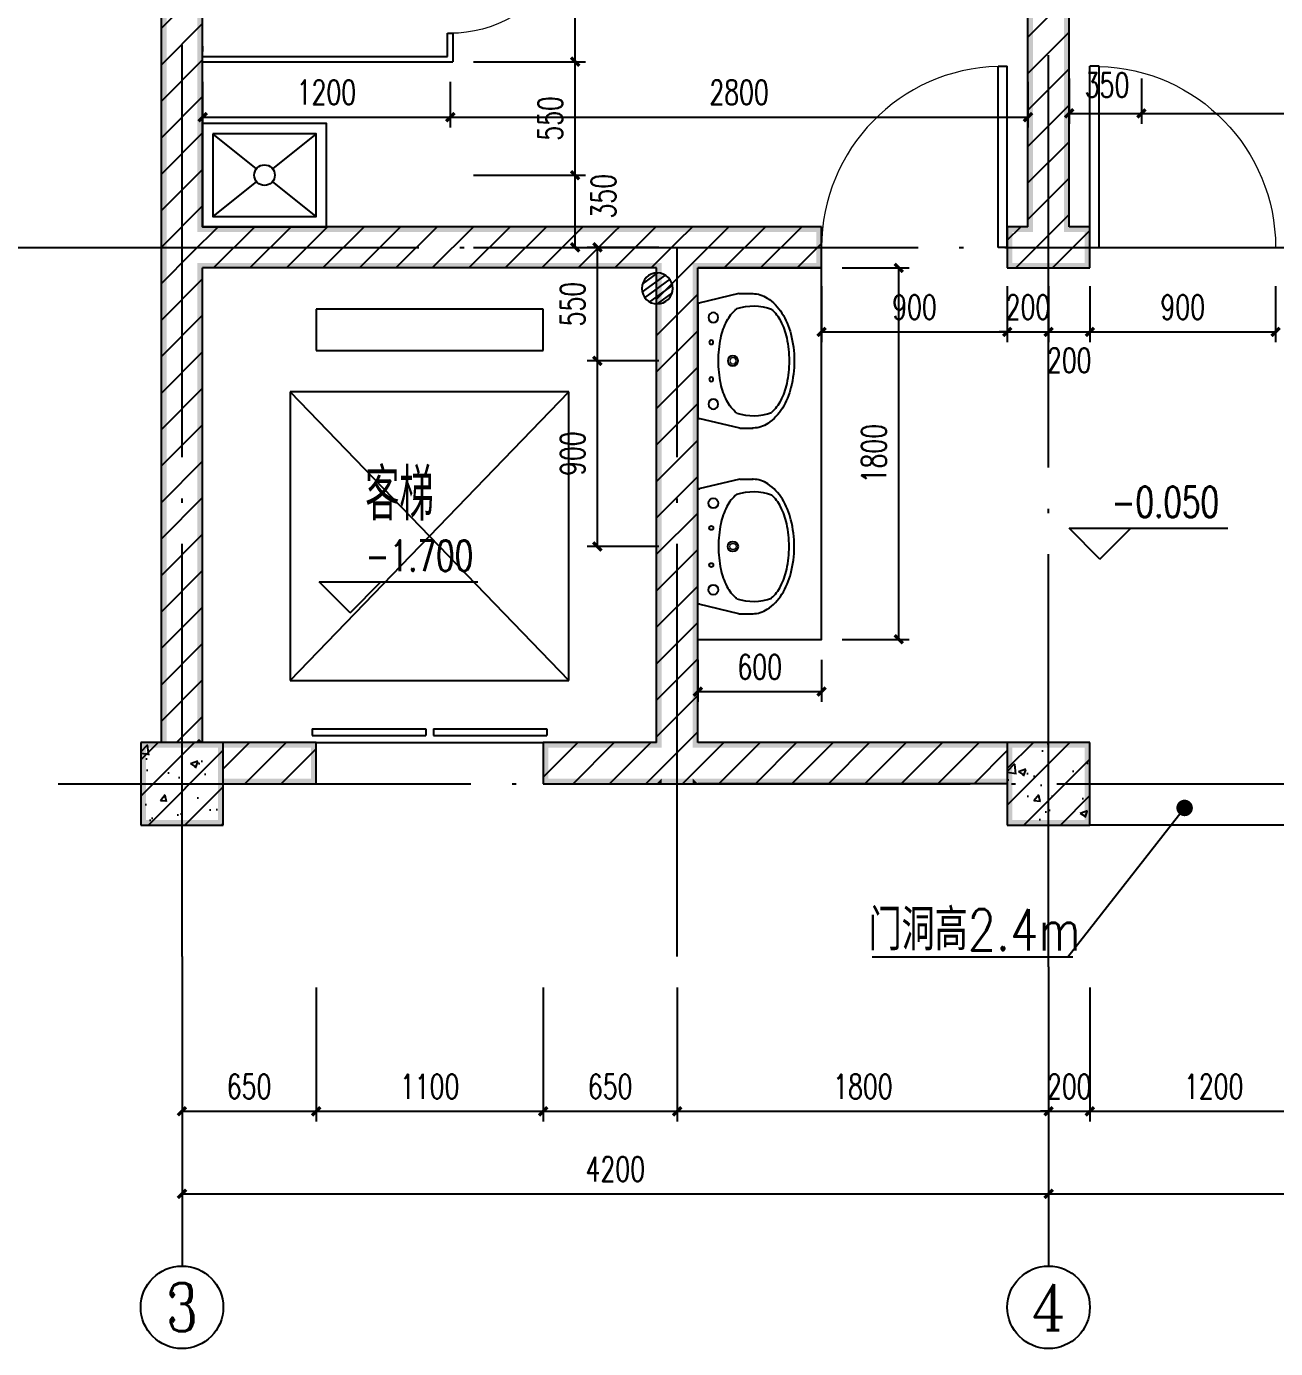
# Model space of a CAD drawing. Extents: x 5904849 to 6011887, y -826029 to -177002.
# Drawn here: x 5911247 to 5917301, y -809981 to -803573 of the extents above; entities that cross this region are included whole.
import ezdxf
from ezdxf.enums import TextEntityAlignment as Align

# ---------------------------------------------------------------- set-up
doc = ezdxf.new("R2010")
doc.units = 0
doc.header["$LTSCALE"] = 1000
doc.header["$MEASUREMENT"] = 0
doc.linetypes.add('DOTE', pattern=[2.42, 2, -0.2, 0.02, -0.2])
doc.layers.get('0').update_dxf_attribs({"linetype": 'CONTINUOUS'})
doc.layers.get('Defpoints').update_dxf_attribs({"linetype": 'CONTINUOUS'})
for name, color, linetype in [('AXIS', 3, 'CONTINUOUS'), ('AXIS_TEXT', 7, 'CONTINUOUS'), ('COLUMN', 9, 'CONTINUOUS'), ('DIM_ELEV', 3, 'CONTINUOUS'), ('DIM_LEAD', 3, 'CONTINUOUS'), ('DOTE', 252, 'CONTINUOUS'), ('LATRINE', 6, 'CONTINUOUS'), ('LVTRY', 6, 'CONTINUOUS'), ('PUB_DIM', 3, 'CONTINUOUS'), ('PUB_HATCH', 8, 'CONTINUOUS'), ('PUB_TEXT', 7, 'CONTINUOUS'), ('PUB_WALL', 9, 'CONTINUOUS'), ('STAIR', 5, 'CONTINUOUS'), ('WALL', 2, 'CONTINUOUS'), ('WINDOW', 4, 'CONTINUOUS'), ('排水', 221, 'CONTINUOUS')]:
    doc.layers.add(name, color=color, linetype=linetype)
doc.styles.add('_HZTXT', font='txt.shx', dxfattribs={"width": 0.8, "bigfont": 'HZTXT.shx'})
doc.styles.add('_TCH_AXIS', font='COMPLEX', dxfattribs={"bigfont": 'GBCBIG'})
doc.styles.add('_TCH_DIM', font='SIMPLEX', dxfattribs={"bigfont": 'GBCBIG'})
doc.styles.add('_TCH_DIM_T3', font='SIMPLEX', dxfattribs={"width": 0.705882, "bigfont": 'GBCBIG'})
doc.styles.add('COMPLEX', font='COMPLEX')
doc.styles.add('schuco', font='sceie.shx', dxfattribs={"width": 0.7, "bigfont": 'sceic.shx'})
doc.dimstyles.new('_TCH_ARCH&&50', dxfattribs={"dimtxt": 119, "dimasz": 40, "dimexe": 50, "dimexo": 100, "dimgap": 60.5, "dimtad": 1, "dimdec": 0, "dimzin": 0, "dimdsep": 46, "dimtxsty": '_TCH_DIM_T3', "dimblk": 'ARCHTICK', "dimcen": 0.09, "dimclrt": 7, "dimazin": 2, "dimtfac": 1, "dimtdec": 0, "dimtix": 1, "dimtmove": 2, "dimatfit": 3, "dimfxl": 0, "dimtolj": 1, "dimtzin": 0, "dimarcsym": 0})
pattern_1 = [(45, (0, 89.76), (-88.388383, 88.388383), [])]
pattern_2 = [(45, (0, 0), (-88.3883476, 88.3883476), []), (50, (0, 0), (358.630091, -31.376067), [37.5, -412.5]), (355, (0, 0), (-69.375667, 376.096067), [30, -330]), (100.4514, (29.9, -2.6), (289.25469, 344.719771), [31.870095, -350.571056]), (46.1842, (0, 100), (533.620524, -82.759507), [56.25, -618.75]), (96.6356, (44.47, 93.1), (467.331353, 487.058935), [47.805144, -525.8565]), (351.1842, (0, 100), (467.330973, 487.0593), [45, -495]), (21, (50, 75), (298.453526, -201.309445), [37.5, -412.5]), (326, (50, 75), (121.657666, 362.575023), [30, -330]), (71.4514, (74.87, 58.22), (420.111314, 161.265248), [31.870095, -350.571056]), (37.5, (0, 0), (6.0799277, 166.446927), [0, -326, 0, -335, 0, -331.25]), (7.5, (0, 0), (131.5347687, 197.205856), [0, -191, 0, -318.5, 0, -126.25]), (327.5, (-111.5, 0), (266.911218, -11.277436), [0, -125, 0, -390, 0, -517.5]), (317.5, (-161.5, 0), (291.593085, 50.052491), [0, -162.5, 0, -259, 0, -367.5])]

# ---------------------------------------------------------------- blocks, each defined once
blk = doc.blocks.new('$TCHSYS$LDOR22D')
for p, q in [((-0.5167, 0.8333), (-0.0167, 0.8333)), ((-0.5167, 0.8333), (-0.5167, 0.6667)), ((-0.0167, 0.8333), (-0.0167, 0.6667)), ((0.0167, 0.8333), (0.0167, 0.6667)), ((0.0167, 0.8333), (0.5167, 0.8333)), ((0.5167, 0.8333), (0.5167, 0.6667)), ((-0.5167, 0.6667), (-0.0167, 0.6667)), ((0.0167, 0.6667), (0.5167, 0.6667)), ((-0.5, 0.5), (0.5, 0.5))]:
    blk.add_line(p, q)
blk = doc.blocks.new('_ArchTick')
at = {"color": 0, "linetype": 'ByBlock', "const_width": 0.4}
blk.add_lwpolyline([(-0.5, -0.5), (0.5, 0.5)], dxfattribs=at)
blk = doc.blocks.new('*D265')
at = {"layer": 'Defpoints', "color": 0}
for p in [(5912101, -803742), (5913301, -803742), (5913301, -804012.4)]:
    blk.add_point(p, dxfattribs=at)
at = {"layer": 'PUB_DIM', "color": 0, "lineweight": -2}
for p, q in [((5912101, -803842), (5912101, -804062.4)), ((5913301, -803842), (5913301, -804062.4)), ((5912101, -804012.4), (5913301, -804012.4))]:
    blk.add_line(p, q, dxfattribs=at)
at = {"layer": 'PUB_DIM', "color": 0, "lineweight": -2, "xscale": 40, "yscale": 40, "zscale": 40, "rotation": 180}
blk.add_blockref('_ArchTick', (5912101, -804012.4), dxfattribs=at)
at = {"layer": 'PUB_DIM', "color": 0, "lineweight": -2, "xscale": 40, "yscale": 40, "zscale": 40}
blk.add_blockref('_ArchTick', (5913301, -804012.4), dxfattribs=at)
at = {"layer": 'PUB_DIM', "color": 7, "insert": (5912701, -803892.4), "char_height": 119, "attachment_point": 5, "style": '_TCH_DIM_T3'}
blk.add_mtext('\\A1;1200', dxfattribs=at)
blk = doc.blocks.new('*D266')
at = {"layer": 'Defpoints', "color": 0}
for p in [(5913301, -803742), (5916101, -803742), (5916101, -804012.4)]:
    blk.add_point(p, dxfattribs=at)
at = {"layer": 'PUB_DIM', "color": 0, "lineweight": -2}
for p, q in [((5913301, -803842), (5913301, -804062.4)), ((5916101, -803842), (5916101, -804062.4)), ((5913301, -804012.4), (5916101, -804012.4))]:
    blk.add_line(p, q, dxfattribs=at)
at = {"layer": 'PUB_DIM', "color": 0, "lineweight": -2, "xscale": 40, "yscale": 40, "zscale": 40, "rotation": 180}
blk.add_blockref('_ArchTick', (5913301, -804012.4), dxfattribs=at)
at = {"layer": 'PUB_DIM', "color": 0, "lineweight": -2, "xscale": 40, "yscale": 40, "zscale": 40}
blk.add_blockref('_ArchTick', (5916101, -804012.4), dxfattribs=at)
at = {"layer": 'PUB_DIM', "color": 7, "insert": (5914701, -803892.4), "char_height": 119, "attachment_point": 5, "style": '_TCH_DIM_T3'}
blk.add_mtext('\\A1;2800', dxfattribs=at)
blk = doc.blocks.new('*D269')
at = {"layer": 'Defpoints', "color": 0}
for p in [(5913313.5, -802843.6), (5913906.4, -802843.6), (5913313.5, -803743.6)]:
    blk.add_point(p, dxfattribs=at)
at = {"layer": 'PUB_DIM', "color": 0, "lineweight": -2}
for p, q in [((5913413.5, -802843.6), (5913956.4, -802843.6)), ((5913906.4, -803743.6), (5913906.4, -802843.6)), ((5913413.5, -803743.6), (5913956.4, -803743.6))]:
    blk.add_line(p, q, dxfattribs=at)
at = {"layer": 'PUB_DIM', "color": 0, "lineweight": -2, "xscale": 40, "yscale": 40, "zscale": 40}
for p, rotation in [((5913906.4, -802843.6), 90), ((5913906.4, -803743.6), 270)]:
    blk.add_blockref('_ArchTick', p, dxfattribs=dict(at, rotation=rotation))
at = {"layer": 'PUB_DIM', "color": 7, "insert": (5913786.4, -803293.6), "char_height": 119, "attachment_point": 5, "rotation": 90, "style": '_TCH_DIM_T3'}
blk.add_mtext('\\A1;900', dxfattribs=at)
blk = doc.blocks.new('*D270')
at = {"layer": 'Defpoints', "color": 0}
for p in [(5913313.5, -803743.6), (5913906.4, -803743.6), (5913313.5, -804293.6)]:
    blk.add_point(p, dxfattribs=at)
at = {"layer": 'PUB_DIM', "color": 0, "lineweight": -2}
for p, q in [((5913413.5, -803743.6), (5913956.4, -803743.6)), ((5913906.4, -804293.6), (5913906.4, -803743.6)), ((5913413.5, -804293.6), (5913956.4, -804293.6))]:
    blk.add_line(p, q, dxfattribs=at)
at = {"layer": 'PUB_DIM', "color": 0, "lineweight": -2, "xscale": 40, "yscale": 40, "zscale": 40}
for p, rotation in [((5913906.4, -803743.6), 90), ((5913906.4, -804293.6), 270)]:
    blk.add_blockref('_ArchTick', p, dxfattribs=dict(at, rotation=rotation))
at = {"layer": 'PUB_DIM', "color": 7, "insert": (5913786.4, -804018.6), "char_height": 119, "attachment_point": 5, "rotation": 90, "style": '_TCH_DIM_T3'}
blk.add_mtext('\\A1;550', dxfattribs=at)
blk = doc.blocks.new('*D271')
at = {"layer": 'Defpoints', "color": 0}
for p in [(5913313.5, -804293.6), (5913906.4, -804293.6), (5913313.5, -804643.6)]:
    blk.add_point(p, dxfattribs=at)
at = {"layer": 'PUB_DIM', "color": 0, "lineweight": -2}
for p, q in [((5913413.5, -804293.6), (5913956.4, -804293.6)), ((5913906.4, -804643.6), (5913906.4, -804293.6)), ((5913413.5, -804643.6), (5913956.4, -804643.6))]:
    blk.add_line(p, q, dxfattribs=at)
at = {"layer": 'PUB_DIM', "color": 0, "lineweight": -2, "xscale": 40, "yscale": 40, "zscale": 40}
for p, rotation in [((5913906.4, -804293.6), 90), ((5913906.4, -804643.6), 270)]:
    blk.add_blockref('_ArchTick', p, dxfattribs=dict(at, rotation=rotation))
at = {"layer": 'PUB_DIM', "color": 7, "insert": (5914043.9, -804395.9), "char_height": 119, "attachment_point": 5, "rotation": 90, "style": '_TCH_DIM_T3'}
blk.add_mtext('\\A1;350', dxfattribs=at)
blk = doc.blocks.new('*D278')
at = {"layer": 'Defpoints', "color": 0}
for p in [(5916650.6, -803725.3), (5919301, -803725.3), (5919301, -803994.1)]:
    blk.add_point(p, dxfattribs=at)
at = {"layer": 'PUB_DIM', "color": 0, "lineweight": -2}
for p, q in [((5916650.6, -803825.3), (5916650.6, -804044.1)), ((5919301, -803825.3), (5919301, -804044.1)), ((5916650.6, -803994.1), (5919301, -803994.1))]:
    blk.add_line(p, q, dxfattribs=at)
at = {"layer": 'PUB_DIM', "color": 0, "lineweight": -2, "xscale": 40, "yscale": 40, "zscale": 40, "rotation": 180}
blk.add_blockref('_ArchTick', (5916650.6, -803994.1), dxfattribs=at)
at = {"layer": 'PUB_DIM', "color": 0, "lineweight": -2, "xscale": 40, "yscale": 40, "zscale": 40}
blk.add_blockref('_ArchTick', (5919301, -803994.1), dxfattribs=at)
at = {"layer": 'PUB_DIM', "color": 7, "insert": (5917975.8, -803874.1), "char_height": 119, "attachment_point": 5, "style": '_TCH_DIM_T3'}
blk.add_mtext('\\A1;2650', dxfattribs=at)
blk = doc.blocks.new('*D279')
at = {"layer": 'Defpoints', "color": 0}
for p in [(5916301, -803725.3), (5916650.6, -803725.3), (5916650.6, -803994.1)]:
    blk.add_point(p, dxfattribs=at)
at = {"layer": 'PUB_DIM', "color": 0, "lineweight": -2}
for p, q in [((5916301, -803825.3), (5916301, -804044.1)), ((5916650.6, -803825.3), (5916650.6, -804044.1)), ((5916301, -803994.1), (5916650.6, -803994.1))]:
    blk.add_line(p, q, dxfattribs=at)
at = {"layer": 'PUB_DIM', "color": 0, "lineweight": -2, "xscale": 40, "yscale": 40, "zscale": 40, "rotation": 180}
blk.add_blockref('_ArchTick', (5916301, -803994.1), dxfattribs=at)
at = {"layer": 'PUB_DIM', "color": 0, "lineweight": -2, "xscale": 40, "yscale": 40, "zscale": 40}
blk.add_blockref('_ArchTick', (5916650.6, -803994.1), dxfattribs=at)
at = {"layer": 'PUB_DIM', "color": 7, "insert": (5916484.2, -803856.6), "char_height": 119, "attachment_point": 5, "style": '_TCH_DIM_T3'}
blk.add_mtext('\\A1;350', dxfattribs=at)
blk = doc.blocks.new('*D283')
at = {"layer": 'Defpoints', "color": 0}
for p in [(5914014.3, -805193.6), (5914411.9, -805193.6), (5914411.9, -806093.6)]:
    blk.add_point(p, dxfattribs=at)
at = {"layer": 'PUB_DIM', "color": 0, "lineweight": -2}
for p, q in [((5914311.9, -805193.6), (5913964.3, -805193.6)), ((5914014.3, -806093.6), (5914014.3, -805193.6)), ((5914311.9, -806093.6), (5913964.3, -806093.6))]:
    blk.add_line(p, q, dxfattribs=at)
at = {"layer": 'PUB_DIM', "color": 0, "lineweight": -2, "xscale": 40, "yscale": 40, "zscale": 40}
for p, rotation in [((5914014.3, -805193.6), 90), ((5914014.3, -806093.6), 270)]:
    blk.add_blockref('_ArchTick', p, dxfattribs=dict(at, rotation=rotation))
at = {"layer": 'PUB_DIM', "color": 7, "insert": (5913894.3, -805643.6), "char_height": 119, "attachment_point": 5, "rotation": 90, "style": '_TCH_DIM_T3'}
blk.add_mtext('\\A1;900', dxfattribs=at)
blk = doc.blocks.new('*D284')
at = {"layer": 'Defpoints', "color": 0}
for p in [(5914014.3, -804643.6), (5914411.9, -804643.6), (5914411.9, -805193.6)]:
    blk.add_point(p, dxfattribs=at)
at = {"layer": 'PUB_DIM', "color": 0, "lineweight": -2}
for p, q in [((5914311.9, -804643.6), (5913964.3, -804643.6)), ((5914014.3, -805193.6), (5914014.3, -804643.6)), ((5914311.9, -805193.6), (5913964.3, -805193.6))]:
    blk.add_line(p, q, dxfattribs=at)
at = {"layer": 'PUB_DIM', "color": 0, "lineweight": -2, "xscale": 40, "yscale": 40, "zscale": 40}
for p, rotation in [((5914014.3, -804643.6), 90), ((5914014.3, -805193.6), 270)]:
    blk.add_blockref('_ArchTick', p, dxfattribs=dict(at, rotation=rotation))
at = {"layer": 'PUB_DIM', "color": 7, "insert": (5913894.3, -804918.6), "char_height": 119, "attachment_point": 5, "rotation": 90, "style": '_TCH_DIM_T3'}
blk.add_mtext('\\A1;550', dxfattribs=at)
blk = doc.blocks.new('*D285')
at = {"layer": 'Defpoints', "color": 0}
for p in [(5915101, -804743.6), (5915474.5, -804743.6), (5915101, -806543.6)]:
    blk.add_point(p, dxfattribs=at)
at = {"layer": 'PUB_DIM', "color": 0, "lineweight": -2}
for p, q in [((5915201, -804743.6), (5915524.5, -804743.6)), ((5915474.5, -806543.6), (5915474.5, -804743.6)), ((5915201, -806543.6), (5915524.5, -806543.6))]:
    blk.add_line(p, q, dxfattribs=at)
at = {"layer": 'PUB_DIM', "color": 0, "lineweight": -2, "xscale": 40, "yscale": 40, "zscale": 40}
for p, rotation in [((5915474.5, -804743.6), 90), ((5915474.5, -806543.6), 270)]:
    blk.add_blockref('_ArchTick', p, dxfattribs=dict(at, rotation=rotation))
at = {"layer": 'PUB_DIM', "color": 7, "insert": (5915354.5, -805643.6), "char_height": 119, "attachment_point": 5, "rotation": 90, "style": '_TCH_DIM_T3'}
blk.add_mtext('\\A1;1800', dxfattribs=at)
blk = doc.blocks.new('*D286')
at = {"layer": 'Defpoints', "color": 0}
for p in [(5914501, -806543.6), (5915101, -806543.6), (5915101, -806797.2)]:
    blk.add_point(p, dxfattribs=at)
at = {"layer": 'PUB_DIM', "color": 0, "lineweight": -2}
for p, q in [((5914501, -806643.6), (5914501, -806847.2)), ((5915101, -806643.6), (5915101, -806847.2)), ((5914501, -806797.2), (5915101, -806797.2))]:
    blk.add_line(p, q, dxfattribs=at)
at = {"layer": 'PUB_DIM', "color": 0, "lineweight": -2, "xscale": 40, "yscale": 40, "zscale": 40, "rotation": 180}
blk.add_blockref('_ArchTick', (5914501, -806797.2), dxfattribs=at)
at = {"layer": 'PUB_DIM', "color": 0, "lineweight": -2, "xscale": 40, "yscale": 40, "zscale": 40}
blk.add_blockref('_ArchTick', (5915101, -806797.2), dxfattribs=at)
at = {"layer": 'PUB_DIM', "color": 7, "insert": (5914801, -806677.2), "char_height": 119, "attachment_point": 5, "style": '_TCH_DIM_T3'}
blk.add_mtext('\\A1;600', dxfattribs=at)
blk = doc.blocks.new('*D295')
at = {"layer": 'Defpoints', "color": 0}
for p in [(5912001, -808131.3), (5912651, -808131.3), (5912651, -808831.3)]:
    blk.add_point(p, dxfattribs=at)
at = {"layer": 'PUB_DIM', "color": 0, "lineweight": -2}
for p, q in [((5912001, -808231.3), (5912001, -808881.3)), ((5912651, -808231.3), (5912651, -808881.3)), ((5912001, -808831.3), (5912651, -808831.3))]:
    blk.add_line(p, q, dxfattribs=at)
at = {"layer": 'PUB_DIM', "color": 0, "lineweight": -2, "xscale": 40, "yscale": 40, "zscale": 40, "rotation": 180}
blk.add_blockref('_ArchTick', (5912001, -808831.3), dxfattribs=at)
at = {"layer": 'PUB_DIM', "color": 0, "lineweight": -2, "xscale": 40, "yscale": 40, "zscale": 40}
blk.add_blockref('_ArchTick', (5912651, -808831.3), dxfattribs=at)
at = {"layer": 'PUB_DIM', "color": 7, "insert": (5912326, -808711.3), "char_height": 119, "attachment_point": 5, "style": '_TCH_DIM_T3'}
blk.add_mtext('\\A1;650', dxfattribs=at)
blk = doc.blocks.new('*D296')
at = {"layer": 'Defpoints', "color": 0}
for p in [(5912651, -808131.3), (5913751, -808131.3), (5913751, -808831.3)]:
    blk.add_point(p, dxfattribs=at)
at = {"layer": 'PUB_DIM', "color": 0, "lineweight": -2}
for p, q in [((5912651, -808231.3), (5912651, -808881.3)), ((5913751, -808231.3), (5913751, -808881.3)), ((5912651, -808831.3), (5913751, -808831.3))]:
    blk.add_line(p, q, dxfattribs=at)
at = {"layer": 'PUB_DIM', "color": 0, "lineweight": -2, "xscale": 40, "yscale": 40, "zscale": 40, "rotation": 180}
blk.add_blockref('_ArchTick', (5912651, -808831.3), dxfattribs=at)
at = {"layer": 'PUB_DIM', "color": 0, "lineweight": -2, "xscale": 40, "yscale": 40, "zscale": 40}
blk.add_blockref('_ArchTick', (5913751, -808831.3), dxfattribs=at)
at = {"layer": 'PUB_DIM', "color": 7, "insert": (5913201, -808711.3), "char_height": 119, "attachment_point": 5, "style": '_TCH_DIM_T3'}
blk.add_mtext('\\A1;1100', dxfattribs=at)
blk = doc.blocks.new('*D297')
at = {"layer": 'Defpoints', "color": 0}
for p in [(5913751, -808131.3), (5914401, -808131.3), (5914401, -808831.3)]:
    blk.add_point(p, dxfattribs=at)
at = {"layer": 'PUB_DIM', "color": 0, "lineweight": -2}
for p, q in [((5913751, -808231.3), (5913751, -808881.3)), ((5914401, -808231.3), (5914401, -808881.3)), ((5913751, -808831.3), (5914401, -808831.3))]:
    blk.add_line(p, q, dxfattribs=at)
at = {"layer": 'PUB_DIM', "color": 0, "lineweight": -2, "xscale": 40, "yscale": 40, "zscale": 40, "rotation": 180}
blk.add_blockref('_ArchTick', (5913751, -808831.3), dxfattribs=at)
at = {"layer": 'PUB_DIM', "color": 0, "lineweight": -2, "xscale": 40, "yscale": 40, "zscale": 40}
blk.add_blockref('_ArchTick', (5914401, -808831.3), dxfattribs=at)
at = {"layer": 'PUB_DIM', "color": 7, "insert": (5914076, -808711.3), "char_height": 119, "attachment_point": 5, "style": '_TCH_DIM_T3'}
blk.add_mtext('\\A1;650', dxfattribs=at)
blk = doc.blocks.new('*D298')
at = {"layer": 'Defpoints', "color": 0}
for p in [(5914401, -808131.3), (5916201, -808131.3), (5916201, -808831.3)]:
    blk.add_point(p, dxfattribs=at)
at = {"layer": 'PUB_DIM', "color": 0, "lineweight": -2}
for p, q in [((5914401, -808231.3), (5914401, -808881.3)), ((5916201, -808231.3), (5916201, -808881.3)), ((5914401, -808831.3), (5916201, -808831.3))]:
    blk.add_line(p, q, dxfattribs=at)
at = {"layer": 'PUB_DIM', "color": 0, "lineweight": -2, "xscale": 40, "yscale": 40, "zscale": 40, "rotation": 180}
blk.add_blockref('_ArchTick', (5914401, -808831.3), dxfattribs=at)
at = {"layer": 'PUB_DIM', "color": 0, "lineweight": -2, "xscale": 40, "yscale": 40, "zscale": 40}
blk.add_blockref('_ArchTick', (5916201, -808831.3), dxfattribs=at)
at = {"layer": 'PUB_DIM', "color": 7, "insert": (5915301, -808711.3), "char_height": 119, "attachment_point": 5, "style": '_TCH_DIM_T3'}
blk.add_mtext('\\A1;1800', dxfattribs=at)
blk = doc.blocks.new('*D299')
at = {"layer": 'Defpoints', "color": 0}
for p in [(5916201, -808131.3), (5916401, -808131.3), (5916401, -808831.3)]:
    blk.add_point(p, dxfattribs=at)
at = {"layer": 'PUB_DIM', "color": 0, "lineweight": -2}
for p, q in [((5916201, -808231.3), (5916201, -808881.3)), ((5916401, -808231.3), (5916401, -808881.3)), ((5916201, -808831.3), (5916161, -808831.3)), ((5916201, -808831.3), (5916401, -808831.3)), ((5916401, -808831.3), (5916441, -808831.3))]:
    blk.add_line(p, q, dxfattribs=at)
at = {"layer": 'PUB_DIM', "color": 0, "lineweight": -2, "xscale": 40, "yscale": 40, "zscale": 40}
blk.add_blockref('_ArchTick', (5916201, -808831.3), dxfattribs=at)
at = {"layer": 'PUB_DIM', "color": 0, "lineweight": -2, "xscale": 40, "yscale": 40, "zscale": 40, "rotation": 180}
blk.add_blockref('_ArchTick', (5916401, -808831.3), dxfattribs=at)
at = {"layer": 'PUB_DIM', "color": 7, "insert": (5916301, -808711.3), "char_height": 119, "attachment_point": 5, "style": '_TCH_DIM_T3'}
blk.add_mtext('\\A1;200', dxfattribs=at)
blk = doc.blocks.new('*D300')
at = {"layer": 'Defpoints', "color": 0}
for p in [(5916401, -808131.3), (5917601, -808131.3), (5917601, -808831.3)]:
    blk.add_point(p, dxfattribs=at)
at = {"layer": 'PUB_DIM', "color": 0, "lineweight": -2}
for p, q in [((5916401, -808231.3), (5916401, -808881.3)), ((5917601, -808231.3), (5917601, -808881.3)), ((5916401, -808831.3), (5917601, -808831.3))]:
    blk.add_line(p, q, dxfattribs=at)
at = {"layer": 'PUB_DIM', "color": 0, "lineweight": -2, "xscale": 40, "yscale": 40, "zscale": 40, "rotation": 180}
blk.add_blockref('_ArchTick', (5916401, -808831.3), dxfattribs=at)
at = {"layer": 'PUB_DIM', "color": 0, "lineweight": -2, "xscale": 40, "yscale": 40, "zscale": 40}
blk.add_blockref('_ArchTick', (5917601, -808831.3), dxfattribs=at)
at = {"layer": 'PUB_DIM', "color": 7, "insert": (5917001, -808711.3), "char_height": 119, "attachment_point": 5, "style": '_TCH_DIM_T3'}
blk.add_mtext('\\A1;1200', dxfattribs=at)
blk = doc.blocks.new('*D303')
at = {"layer": 'AXIS', "color": 0, "lineweight": -2}
for p, q in [((5912001, -808231.3), (5912001, -809281.3)), ((5916201, -808231.3), (5916201, -809281.3)), ((5912001, -809231.3), (5916201, -809231.3))]:
    blk.add_line(p, q, dxfattribs=at)
at = {"layer": 'Defpoints', "color": 0}
for p in [(5912001, -808131.3), (5916201, -808131.3), (5916201, -809231.3)]:
    blk.add_point(p, dxfattribs=at)
at = {"layer": 'AXIS', "color": 0, "lineweight": -2, "xscale": 40, "yscale": 40, "zscale": 40, "rotation": 180}
blk.add_blockref('_ArchTick', (5912001, -809231.3), dxfattribs=at)
at = {"layer": 'AXIS', "color": 0, "lineweight": -2, "xscale": 40, "yscale": 40, "zscale": 40}
blk.add_blockref('_ArchTick', (5916201, -809231.3), dxfattribs=at)
at = {"layer": 'AXIS', "color": 7, "insert": (5914101, -809111.3), "char_height": 119, "attachment_point": 5, "style": '_TCH_DIM_T3'}
blk.add_mtext('\\A1;4200', dxfattribs=at)
blk = doc.blocks.new('*D304')
at = {"layer": 'AXIS', "color": 0, "lineweight": -2}
for p, q in [((5916201, -808231.3), (5916201, -809281.3)), ((5920501, -808231.3), (5920501, -809281.3)), ((5916201, -809231.3), (5920501, -809231.3))]:
    blk.add_line(p, q, dxfattribs=at)
at = {"layer": 'Defpoints', "color": 0}
for p in [(5916201, -808131.3), (5920501, -808131.3), (5920501, -809231.3)]:
    blk.add_point(p, dxfattribs=at)
at = {"layer": 'AXIS', "color": 0, "lineweight": -2, "xscale": 40, "yscale": 40, "zscale": 40, "rotation": 180}
blk.add_blockref('_ArchTick', (5916201, -809231.3), dxfattribs=at)
at = {"layer": 'AXIS', "color": 0, "lineweight": -2, "xscale": 40, "yscale": 40, "zscale": 40}
blk.add_blockref('_ArchTick', (5920501, -809231.3), dxfattribs=at)
at = {"layer": 'AXIS', "color": 7, "insert": (5918351, -809111.3), "char_height": 119, "attachment_point": 5, "style": '_TCH_DIM_T3'}
blk.add_mtext('\\A1;4300', dxfattribs=at)
blk = doc.blocks.new('*D305')
at = {"layer": 'Defpoints', "color": 0}
for p in [(5915101, -804731.6), (5916001, -804731.6), (5916001, -805053.5)]:
    blk.add_point(p, dxfattribs=at)
at = {"layer": 'PUB_DIM', "color": 0, "lineweight": -2}
for p, q in [((5915101, -804831.6), (5915101, -805103.5)), ((5916001, -804831.6), (5916001, -805103.5)), ((5915101, -805053.5), (5916001, -805053.5))]:
    blk.add_line(p, q, dxfattribs=at)
at = {"layer": 'PUB_DIM', "color": 0, "lineweight": -2, "xscale": 40, "yscale": 40, "zscale": 40, "rotation": 180}
blk.add_blockref('_ArchTick', (5915101, -805053.5), dxfattribs=at)
at = {"layer": 'PUB_DIM', "color": 0, "lineweight": -2, "xscale": 40, "yscale": 40, "zscale": 40}
blk.add_blockref('_ArchTick', (5916001, -805053.5), dxfattribs=at)
at = {"layer": 'PUB_DIM', "color": 7, "insert": (5915551, -804933.5), "char_height": 119, "attachment_point": 5, "style": '_TCH_DIM_T3'}
blk.add_mtext('\\A1;900', dxfattribs=at)
blk = doc.blocks.new('*D306')
at = {"layer": 'Defpoints', "color": 0}
for p in [(5916001, -804731.6), (5916201, -804731.6), (5916201, -805053.5)]:
    blk.add_point(p, dxfattribs=at)
at = {"layer": 'PUB_DIM', "color": 0, "lineweight": -2}
for p, q in [((5916001, -804831.6), (5916001, -805103.5)), ((5916201, -804831.6), (5916201, -805103.5)), ((5916001, -805053.5), (5915961, -805053.5)), ((5916001, -805053.5), (5916201, -805053.5)), ((5916201, -805053.5), (5916241, -805053.5))]:
    blk.add_line(p, q, dxfattribs=at)
at = {"layer": 'PUB_DIM', "color": 0, "lineweight": -2, "xscale": 40, "yscale": 40, "zscale": 40}
blk.add_blockref('_ArchTick', (5916001, -805053.5), dxfattribs=at)
at = {"layer": 'PUB_DIM', "color": 0, "lineweight": -2, "xscale": 40, "yscale": 40, "zscale": 40, "rotation": 180}
blk.add_blockref('_ArchTick', (5916201, -805053.5), dxfattribs=at)
at = {"layer": 'PUB_DIM', "color": 7, "insert": (5916101, -804933.5), "char_height": 119, "attachment_point": 5, "style": '_TCH_DIM_T3'}
blk.add_mtext('\\A1;200', dxfattribs=at)
blk = doc.blocks.new('*D307')
at = {"layer": 'Defpoints', "color": 0}
for p in [(5916201, -804731.6), (5916401, -804731.6), (5916401, -805053.5)]:
    blk.add_point(p, dxfattribs=at)
at = {"layer": 'PUB_DIM', "color": 0, "lineweight": -2}
for p, q in [((5916201, -804831.6), (5916201, -805103.5)), ((5916401, -804831.6), (5916401, -805103.5)), ((5916201, -805053.5), (5916401, -805053.5))]:
    blk.add_line(p, q, dxfattribs=at)
at = {"layer": 'PUB_DIM', "color": 0, "lineweight": -2, "xscale": 40, "yscale": 40, "zscale": 40, "rotation": 180}
blk.add_blockref('_ArchTick', (5916201, -805053.5), dxfattribs=at)
at = {"layer": 'PUB_DIM', "color": 0, "lineweight": -2, "xscale": 40, "yscale": 40, "zscale": 40}
blk.add_blockref('_ArchTick', (5916401, -805053.5), dxfattribs=at)
at = {"layer": 'PUB_DIM', "color": 7, "insert": (5916301, -805191), "char_height": 119, "attachment_point": 5, "style": '_TCH_DIM_T3'}
blk.add_mtext('\\A1;200', dxfattribs=at)
blk = doc.blocks.new('*D308')
at = {"layer": 'Defpoints', "color": 0}
for p in [(5916401, -804731.6), (5917301, -804731.6), (5917301, -805053.5)]:
    blk.add_point(p, dxfattribs=at)
at = {"layer": 'PUB_DIM', "color": 0, "lineweight": -2}
for p, q in [((5916401, -804831.6), (5916401, -805103.5)), ((5917301, -804831.6), (5917301, -805103.5)), ((5916401, -805053.5), (5917301, -805053.5))]:
    blk.add_line(p, q, dxfattribs=at)
at = {"layer": 'PUB_DIM', "color": 0, "lineweight": -2, "xscale": 40, "yscale": 40, "zscale": 40, "rotation": 180}
blk.add_blockref('_ArchTick', (5916401, -805053.5), dxfattribs=at)
at = {"layer": 'PUB_DIM', "color": 0, "lineweight": -2, "xscale": 40, "yscale": 40, "zscale": 40}
blk.add_blockref('_ArchTick', (5917301, -805053.5), dxfattribs=at)
at = {"layer": 'PUB_DIM', "color": 7, "insert": (5916851, -804933.5), "char_height": 119, "attachment_point": 5, "style": '_TCH_DIM_T3'}
blk.add_mtext('\\A1;900', dxfattribs=at)
blk = doc.blocks.new('$DorLib2D$00000001')
for p, q in [((0.45, 0.975), (0.5, 0.975)), ((0.45, 0), (0.45, 0.975)), ((0.5, 0), (0.5, 0.975)), ((0.5, 0), (0.45, 0))]:
    blk.add_line(p, q)
at = {"lineweight": 13}
blk.add_arc((0.475, 0), 0.975, 91.46928, 180, dxfattribs=at)
blk = doc.blocks.new('_AXISO')
blk.add_circle((0, 0), 0.5)
at = {"layer": 'AXIS_TEXT', "style": 'COMPLEX', "width": 1.041667}
blk.add_attdef('A', text='', height=0.56, dxfattribs=at).set_placement((-0.25, -0.28), (0.25, -0.28), align=Align.FIT)
blk = doc.blocks.new('$TCHSYS$APDOOR2D')
blk.add_line((0.5, 0), (0, 0.866))
at = {"lineweight": 13}
blk.add_arc((0.5, 0), 1, 120, 180, dxfattribs=at)
blk = doc.blocks.new('_LV12')
for p, q in [((-250, -50), (-39, -218.8)), ((39, -218.8), (250, -50)), ((-250, -450), (-39, -281.2)), ((39, -281.2), (250, -450))]:
    blk.add_line(p, q)
for points in [[(300, -500), (300, 0), (-300, 0), (-300, -500)], [(250, -450), (250, -50), (-250, -50), (-250, -450)]]:
    blk.add_lwpolyline(points, close=True)
blk.add_circle((0, -250), 50)
blk = doc.blocks.new('$plan$00000344')
for p, q in [((-280, -10), (-280, 0)), ((280, 0), (280, -10)), ((-250.5, -188.9), (-250.5, -185.7)), ((-247.8, -182.8), (-250.2, -184.9))]:
    blk.add_line(p, q)
for points in [[(-280, 0), (280, 0)], [(-325.7, -199.5), (-280, -5)], [(325.7, -203.7), (280, -5)]]:
    blk.add_lwpolyline(points)
for points in [[(253, -188.3, 0.098208), (193.2, -140.8, 0.066287), (110.4, -111.4, 0.052428), (0, -99.8, 0.052428), (-110.4, -111.4, 0.066287), (-193.2, -140.8, 0.093876), (-250.8, -185.7, 0.171377)], [(-325.7, -199.5, 0.008223), (-325.7, -203.7, 0.149285)], [(-325.7, -265.7, 0.149285), (-304.4, -336.6, 0.107079), (-230.9, -407.7, 0.075625), (-131, -450.5, 0.062436), (-0.8, -467.3, 0.062436), (129.6, -451.5, 0.075625), (229.8, -409.6, 0.107079), (303.8, -339.1, 0.149285), (325.7, -268.3, 0.005205), (325.7, -265.7, 0.086596)], [(-249.5, -357.7, 0.091341), (-193.2, -401.2, 0.066287), (-110.4, -430.6, 0.052428), (0, -442.2, 0.052428), (110.4, -430.6, 0.066287), (193.2, -401.2, 0.091756), (249.7, -357.5, 0.171377)]]:
    blk.add_lwpolyline(points, format="xyb")
at = {"flags": 128}
for points in [[(-253, -188.3, 0.172546), (-249.7, -357.5, 0.726395)], [(253, -188.3, -0.172546), (249.7, -357.5, -0.726395)]]:
    blk.add_lwpolyline(points, format="xyb", dxfattribs=at)
for points in [[(-325.7, -203.7), (-325.7, -268.3)], [(325.7, -203.7), (325.7, -268.3)]]:
    blk.add_lwpolyline(points, dxfattribs=at)
for centre, radius in [((-210, -75), 24), ((-210, -75), 24), ((-210, -75), 24), ((-90, -65), 10), ((90, -65), 10), ((210, -75), 24), ((0, -170), 25)]:
    blk.add_circle(centre, radius)
at = {"lineweight": 13}
blk.add_circle((0, -170), 15, dxfattribs=at)
blk.add_arc((-249.5, -185.7), 1, 131.32236, 180)
blk = doc.blocks.new('$lvtry$00000171')
at = {"layer": '排水'}
for p, q in [((-74.2, 10.6), (-10.6, 74.2)), ((-69.8, -27.4), (27.4, 69.8)), ((-53, -53), (53, 53)), ((-27.4, -69.8), (69.8, 27.4)), ((10.6, -74.2), (74.2, -10.6))]:
    blk.add_line(p, q, dxfattribs=at)
blk.add_circle((0, 0), 75, dxfattribs=at)
blk.add_point((0, 0), dxfattribs=at)

msp = doc.modelspace()

# ---------------------------------------------------------------- hatches: boundary and pattern name
at = {"layer": 'COLUMN', "linetype": 'ByBlock'}
for points in [[(5912201, -807043.6), (5911801, -807043.6), (5911826, -807068.6), (5912176, -807068.6)], [(5911801, -807043.6), (5911801, -807443.6), (5911826, -807418.6), (5911826, -807068.6)], [(5912201, -807443.6), (5912201, -807043.6), (5912176, -807068.6), (5912176, -807418.6)], [(5916401, -807043.6), (5916001, -807043.6), (5916026, -807068.6), (5916376, -807068.6)], [(5916001, -807043.6), (5916001, -807443.6), (5916026, -807418.6), (5916026, -807068.6)], [(5916401, -807443.6), (5916401, -807043.6), (5916376, -807068.6), (5916376, -807418.6)], [(5911801, -807443.6), (5912201, -807443.6), (5912176, -807418.6), (5911826, -807418.6)], [(5916001, -807443.6), (5916401, -807443.6), (5916376, -807418.6), (5916026, -807418.6)]]:
    msp.add_hatch(color=256, dxfattribs=at).paths.add_polyline_path(points)
at = {"layer": 'PUB_HATCH', "linetype": 'ByBlock'}
h = msp.add_hatch(dxfattribs=at)
h.set_pattern_fill('普通砖', color=256, scale=50, style=0)
h.set_pattern_definition(pattern_1)
h.paths.add_polyline_path([(5912101, -801243.6), (5911901, -801243.6), (5911901, -804643.6), (5912034.3, -804643.6), (5912076, -804568.6), (5912101, -804543.6)])
h = msp.add_hatch(dxfattribs=at)
h.set_pattern_fill('普通砖', color=256, scale=50, style=0)
h.set_pattern_definition(pattern_1)
h.paths.add_polyline_path([(5916301, -801243.6), (5916101, -801243.6), (5916101, -804543.6), (5916126, -804568.6), (5916201, -804610.3), (5916276, -804568.6), (5916301, -804543.6)])
h = msp.add_hatch(dxfattribs=at)
h.set_pattern_fill('普通砖', color=256, scale=50, style=0)
h.set_pattern_definition(pattern_1)
h.paths.add_polyline_path([(5914101, -804743.6), (5914101, -804543.6), (5912101, -804543.6), (5912076, -804568.6), (5912034.3, -804643.6), (5912076, -804718.6), (5912101, -804743.6)])
h = msp.add_hatch(dxfattribs=at)
h.set_pattern_fill('普通砖', color=256, scale=50, style=0)
h.set_pattern_definition(pattern_1)
h.paths.add_polyline_path([(5914401, -804676.9), (5914401, -804543.6), (5914101, -804543.6), (5914101, -804743.6), (5914301, -804743.6), (5914326, -804718.6)])
h = msp.add_hatch(dxfattribs=at)
h.set_pattern_fill('普通砖', color=256, scale=50, style=0)
h.set_pattern_definition(pattern_1)
h.paths.add_polyline_path([(5914476, -804718.6), (5914501, -804743.6), (5915101, -804743.6), (5915101, -804543.6), (5914401, -804543.6), (5914401, -804676.9)])
h = msp.add_hatch(dxfattribs=at)
h.set_pattern_fill('普通砖', color=256, scale=50, style=0)
h.set_pattern_definition(pattern_1)
h.paths.add_polyline_path([(5916126, -804568.6), (5916101, -804543.6), (5916001, -804543.6), (5916001, -804743.6), (5916201, -804743.6), (5916201, -804610.3)])
h = msp.add_hatch(dxfattribs=at)
h.set_pattern_fill('普通砖', color=256, scale=50, style=0)
h.set_pattern_definition(pattern_1)
h.paths.add_polyline_path([(5916201, -804610.3), (5916201, -804743.6), (5916401, -804743.6), (5916401, -804543.6), (5916301, -804543.6), (5916276, -804568.6)])
h = msp.add_hatch(dxfattribs=at)
h.set_pattern_fill('普通砖', color=256, scale=50, style=0)
h.set_pattern_definition(pattern_1)
h.paths.add_polyline_path([(5911901, -807043.6), (5912101, -807043.6), (5912101, -804743.6), (5912076, -804718.6), (5912034.3, -804643.6), (5911901, -804643.6)])
h = msp.add_hatch(dxfattribs=at)
h.set_pattern_fill('普通砖', color=256, scale=50, style=0)
h.set_pattern_definition(pattern_1)
h.paths.add_polyline_path([(5914401, -807143.6), (5914501, -807043.6), (5914501, -804743.6), (5914476, -804718.6), (5914401, -804676.9), (5914326, -804718.6), (5914301, -804743.6), (5914301, -807043.6)])
h = msp.add_hatch(dxfattribs=at)
h.set_pattern_fill('钢筋混凝土', color=256, scale=50, style=0)
h.set_pattern_definition(pattern_2)
h.paths.add_polyline_path([(5911801, -807443.6), (5912201, -807443.6), (5912201, -807043.6), (5911801, -807043.6)])
h = msp.add_hatch(dxfattribs=at)
h.set_pattern_fill('普通砖', color=256, scale=50, style=0)
h.set_pattern_definition(pattern_1)
h.paths.add_polyline_path([(5912201, -807043.6), (5912201, -807243.6), (5912651, -807243.6), (5912651, -807043.6)])
h = msp.add_hatch(dxfattribs=at)
h.set_pattern_fill('普通砖', color=256, scale=50, style=0)
h.set_pattern_definition(pattern_1)
h.paths.add_polyline_path([(5914401, -807143.6), (5914301, -807043.6), (5913751, -807043.6), (5913751, -807243.6), (5914301, -807243.6)])
h = msp.add_hatch(dxfattribs=at)
h.set_pattern_fill('普通砖', color=256, scale=50, style=0)
h.set_pattern_definition(pattern_1)
h.paths.add_polyline_path([(5916001, -807243.6), (5916001, -807043.6), (5914501, -807043.6), (5914401, -807143.6), (5914501, -807243.6)])
h = msp.add_hatch(dxfattribs=at)
h.set_pattern_fill('钢筋混凝土', color=256, scale=50, style=0)
h.set_pattern_definition(pattern_2)
h.paths.add_polyline_path([(5916001, -807443.6), (5916401, -807443.6), (5916401, -807043.6), (5916001, -807043.6)])
h = msp.add_hatch(dxfattribs=at)
h.set_pattern_fill('普通砖', color=256, scale=50, style=0)
h.set_pattern_definition(pattern_1)
h.paths.add_polyline_path([(5914301, -807243.6), (5914501, -807243.6), (5914401, -807143.6)])
at = {"layer": 'PUB_WALL', "linetype": 'ByBlock'}
for points in [[(5911926, -801243.6), (5911901, -801243.6), (5911901, -804643.6), (5911926, -804643.6)], [(5912101, -801243.6), (5912076, -801243.6), (5912076, -804568.6), (5912101, -804543.6)], [(5916126, -801243.6), (5916101, -801243.6), (5916101, -804543.6), (5916126, -804568.6)], [(5916301, -801243.6), (5916276, -801243.6), (5916276, -804568.6), (5916301, -804543.6)], [(5914101, -804543.6), (5912101, -804543.6), (5912076, -804568.6), (5914101, -804568.6)], [(5914401, -804543.6), (5914101, -804543.6), (5914101, -804568.6), (5914401, -804568.6)], [(5915101, -804543.6), (5914401, -804543.6), (5914401, -804568.6), (5915076, -804568.6)], [(5915101, -804743.6), (5915101, -804543.6), (5915076, -804568.6), (5915076, -804718.6)], [(5916101, -804543.6), (5916001, -804543.6), (5916026, -804568.6), (5916126, -804568.6)], [(5916001, -804543.6), (5916001, -804743.6), (5916026, -804718.6), (5916026, -804568.6)], [(5916401, -804543.6), (5916301, -804543.6), (5916276, -804568.6), (5916376, -804568.6)], [(5916401, -804743.6), (5916401, -804543.6), (5916376, -804568.6), (5916376, -804718.6)], [(5911901, -807043.6), (5911926, -807043.6), (5911926, -804643.6), (5911901, -804643.6)], [(5914101, -804743.6), (5912101, -804743.6), (5912076, -804718.6), (5914101, -804718.6)], [(5912076, -807043.6), (5912101, -807043.6), (5912101, -804743.6), (5912076, -804718.6)], [(5914301, -804743.6), (5914101, -804743.6), (5914101, -804718.6), (5914326, -804718.6)], [(5914301, -807043.6), (5914301, -804743.6), (5914326, -804718.6), (5914326, -807068.6)], [(5914501, -807043.6), (5914501, -804743.6), (5914476, -804718.6), (5914476, -807068.6)], [(5914501, -804743.6), (5915101, -804743.6), (5915076, -804718.6), (5914476, -804718.6)], [(5916001, -804743.6), (5916201, -804743.6), (5916201, -804718.6), (5916026, -804718.6)], [(5916201, -804743.6), (5916401, -804743.6), (5916376, -804718.6), (5916201, -804718.6)], [(5912065.6, -807043.6), (5912101, -807043.6), (5912083.3, -807025.9)], [(5912201, -807043.6), (5912201, -807068.6), (5912626, -807068.6), (5912651, -807043.6)], [(5912651, -807243.6), (5912651, -807043.6), (5912626, -807068.6), (5912626, -807218.6)], [(5914301, -807043.6), (5913751, -807043.6), (5913776, -807068.6), (5914326, -807068.6)], [(5913751, -807043.6), (5913751, -807243.6), (5913776, -807218.6), (5913776, -807068.6)], [(5916001, -807068.6), (5916001, -807043.6), (5914501, -807043.6), (5914476, -807068.6)], [(5912201, -807218.6), (5912201, -807243.6), (5912651, -807243.6), (5912626, -807218.6)], [(5913751, -807243.6), (5914301, -807243.6), (5914326, -807218.6), (5913776, -807218.6)], [(5914301, -807243.6), (5914301, -807243.6), (5914326, -807218.6), (5914326, -807243.6)], [(5914301, -807243.6), (5914501, -807243.6), (5914501, -807218.6), (5914301, -807218.6)], [(5916001, -807243.6), (5916001, -807218.6), (5914476, -807218.6), (5914501, -807243.6)], [(5914501, -807243.6), (5914501, -807243.6), (5914476, -807218.6), (5914476, -807243.6)]]:
    msp.add_hatch(color=256, dxfattribs=at).paths.add_polyline_path(points)

# ---------------------------------------------------------------- linework, layer by layer
at = {"layer": 'AXIS', "color": 0}
for p, q in [((5912001, -808081.3), (5912001, -809581.3)), ((5916201, -808131.3), (5916201, -809581.3))]:
    msp.add_line(p, q, dxfattribs=at)
at = {"layer": 'COLUMN', "linetype": 'ByBlock'}
for p, q in [((5912201, -807043.6), (5911801, -807043.6)), ((5911801, -807043.6), (5911801, -807443.6)), ((5912201, -807443.6), (5912201, -807043.6)), ((5916401, -807043.6), (5916001, -807043.6)), ((5916001, -807043.6), (5916001, -807443.6)), ((5916401, -807443.6), (5916401, -807043.6)), ((5911801, -807443.6), (5912201, -807443.6)), ((5916001, -807443.6), (5916401, -807443.6))]:
    msp.add_line(p, q, dxfattribs=at)
at = {"layer": 'DIM_ELEV', "color": 0}
for p, q in [((5916450, -806154.6), (5916300, -806004.6)), ((5916300, -806004.6), (5917070.1, -806004.6)), ((5916450, -806154.6), (5916600, -806004.6)), ((5912815.3, -806415.4), (5912665.3, -806265.4)), ((5912665.3, -806265.4), (5913435.4, -806265.4)), ((5912815.3, -806415.4), (5912965.3, -806265.4))]:
    msp.add_line(p, q, dxfattribs=at)
at = {"layer": 'DIM_LEAD', "const_width": 40}
msp.add_lwpolyline([(5916852.1, -807342.6, 1), (5916868.3, -807379.1, 1)], format="xyb", close=True, dxfattribs=at)
at = {"layer": 'DOTE', "linetype": 'DOTE'}
for p, q in [((5912001, -808081.3), (5912001, -800443.6)), ((5916201, -808131.3), (5916201, -800443.6)), ((5911148.2, -804643.6), (5921253.7, -804643.6)), ((5914401, -808081.3), (5914401, -804643.6)), ((5911401, -807243.6), (5921101, -807243.6))]:
    msp.add_line(p, q, dxfattribs=at)
at = {"layer": 'LATRINE'}
for p, q in [((5913288.5, -803606.1), (5913313.5, -803606.1)), ((5913288.5, -803718.6), (5913288.5, -803606.1)), ((5913313.5, -803606.1), (5913313.5, -803743.6)), ((5912101, -803668.6), (5912101, -803693.6)), ((5912101, -803718.6), (5913288.5, -803718.6)), ((5912101, -803743.6), (5913313.5, -803743.6))]:
    msp.add_line(p, q, dxfattribs=at)
msp.add_lwpolyline([(5914501, -806543.6), (5915101, -806543.6), (5915101, -804743.6), (5914501, -804743.6)], dxfattribs=at)
at = {"layer": 'PUB_DIM'}
for p, q in [((5916294.4, -808082), (5916860.2, -807360.8)), ((5915346.4, -808082), (5916318.7, -808082))]:
    msp.add_line(p, q, dxfattribs=at)
at = {"layer": 'STAIR'}
for p, q in [((5913751, -804943.6), (5912651, -804943.6)), ((5912651, -804943.6), (5912651, -805143.6)), ((5913751, -805143.6), (5913751, -804943.6)), ((5912651, -805143.6), (5913751, -805143.6)), ((5912526, -806743.6), (5913876, -805343.6)), ((5912526, -805343.6), (5913876, -806743.6)), ((5913876, -805343.6), (5912526, -805343.6)), ((5912526, -805343.6), (5912526, -806743.6)), ((5913876, -806743.6), (5913876, -805343.6)), ((5912526, -806743.6), (5913876, -806743.6))]:
    msp.add_line(p, q, dxfattribs=at)
at = {"layer": 'WALL', "linetype": 'ByBlock'}
for p, q in [((5911901, -804643.6), (5911901, -801243.6)), ((5912101, -804543.6), (5912101, -801243.6)), ((5916101, -804543.6), (5916101, -801243.6)), ((5916301, -804543.6), (5916301, -801243.6)), ((5914101, -804543.6), (5912101, -804543.6)), ((5914401, -804543.6), (5914101, -804543.6)), ((5915101, -804543.6), (5914401, -804543.6)), ((5915101, -804743.6), (5915101, -804543.6)), ((5916101, -804543.6), (5916001, -804543.6)), ((5916001, -804543.6), (5916001, -804743.6)), ((5916401, -804543.6), (5916301, -804543.6)), ((5916401, -804743.6), (5916401, -804543.6)), ((5911901, -807043.6), (5911901, -804643.6)), ((5914101, -804743.6), (5912101, -804743.6)), ((5912101, -807043.6), (5912101, -804743.6)), ((5914301, -804743.6), (5914101, -804743.6)), ((5914301, -807043.6), (5914301, -804743.6)), ((5914501, -807043.6), (5914501, -804743.6)), ((5914501, -804743.6), (5915101, -804743.6)), ((5916001, -804743.6), (5916201, -804743.6)), ((5916201, -804743.6), (5916401, -804743.6)), ((5912651, -807043.6), (5912201, -807043.6)), ((5912651, -807243.6), (5912651, -807043.6)), ((5914301, -807043.6), (5913751, -807043.6)), ((5913751, -807043.6), (5913751, -807243.6)), ((5916001, -807043.6), (5914501, -807043.6)), ((5912201, -807243.6), (5912651, -807243.6)), ((5913751, -807243.6), (5914301, -807243.6)), ((5914301, -807243.6), (5914301, -807243.6)), ((5914301, -807243.6), (5914501, -807243.6)), ((5916001, -807243.6), (5914501, -807243.6)), ((5914501, -807243.6), (5914501, -807243.6))]:
    msp.add_line(p, q, dxfattribs=at)
at = {"layer": 'WINDOW'}
for p, q in [((5916401, -807243.6), (5917601, -807243.6)), ((5917601, -807443.6), (5916401, -807443.6))]:
    msp.add_line(p, q, dxfattribs=at)

# ---------------------------------------------------------------- block references
at = {"layer": 'AXIS', "color": 0}
ref = msp.add_blockref('_AXISO', (5912001, -809781.3), dxfattribs=dict(at, xscale=400, yscale=400, zscale=400))
ref.add_attrib('A', '3', dxfattribs={"layer": 'AXIS_TEXT', "color": 0, "height": 233, "style": '_TCH_AXIS'}).set_placement((5911923.3, -809897.8), (5912078.6, -809897.8), align=Align.FIT)
ref = msp.add_blockref('_AXISO', (5916201, -809781.3), dxfattribs=dict(at, xscale=400, yscale=400, zscale=400))
ref.add_attrib('A', '4', dxfattribs={"layer": 'AXIS_TEXT', "color": 0, "height": 222.7, "style": '_TCH_AXIS'}).set_placement((5916116.1, -809892.7), (5916285.8, -809892.7), align=Align.FIT)
at = {"layer": 'LATRINE', "xscale": 600, "yscale": -600, "zscale": 25, "rotation": 90.00000000000001}
msp.add_blockref('$TCHSYS$APDOOR2D', (5913301, -803306.1), dxfattribs=at)
at = {"layer": 'LATRINE', "yscale": -1, "rotation": 270}
msp.add_blockref('$plan$00000344', (5914501, -805193.6), dxfattribs=at)
at = {"layer": 'LATRINE', "rotation": 90}
msp.add_blockref('$plan$00000344', (5914501, -806093.6), dxfattribs=at)
at = {"layer": 'LVTRY', "rotation": 180}
msp.add_blockref('_LV12', (5912401, -804543.6), dxfattribs=at)
at = {"layer": 'LVTRY', "yscale": -1, "rotation": 261.3454965443283}
msp.add_blockref('$lvtry$00000171', (5914304.4, -804842.7), dxfattribs=at)
at = {"layer": 'WINDOW', "linetype": 'ByBlock', "yscale": -900}
for p, xscale, zscale, rotation in [((5915551, -804643.6), -900, -900, 180.0000000058697), ((5916851, -804643.6), 900, 900, 179.9999999721523)]:
    msp.add_blockref('$DorLib2D$00000001', p, dxfattribs=dict(at, xscale=xscale, zscale=zscale, rotation=rotation))
at = {"layer": 'WINDOW', "xscale": -1100, "yscale": -200.0000006614719, "zscale": -1100, "rotation": 180.0000000290289}
msp.add_blockref('$TCHSYS$LDOR22D', (5913201, -807143.6), dxfattribs=at)

# ---------------------------------------------------------------- texts
at = {"style": 'schuco', "width": 0.7}
msp.add_text('客梯', height=250, dxfattribs=at).set_placement((5912888.6, -805967.7))
at = {"layer": 'PUB_DIM', "style": '_HZTXT', "width": 0.8}
msp.add_text('门洞高2.4m', height=200, dxfattribs=at).set_placement((5915328.7, -808051.3))
at = {"layer": 'PUB_TEXT', "color": 0, "style": '_TCH_DIM', "width": 0.705882}
for s, p in [('-0.050', (5916505.1, -805952.1)), ('-1.700', (5912890.4, -806212.9))]:
    msp.add_text(s, height=148.75, dxfattribs=at).set_placement(p)

# ---------------------------------------------------------------- dimensions: what is measured, and where the dimension line sits
at = {"layer": 'AXIS', "color": 0}
for p1, p2, picture, middle in [((5912001, -808131.3), (5916201, -808131.3), '*D303', (5914101, -809111.3)), ((5916201, -808131.3), (5920501, -808131.3), '*D304', (5918351, -809111.3))]:
    dim = msp.add_aligned_dim(p1=p1, p2=p2, distance=-1100, dimstyle='_TCH_ARCH&&50', dxfattribs=at)
    dim.commit()
    dim.dimension.update_dxf_attribs({"geometry": picture, "text_midpoint": middle})
at = {"layer": 'PUB_DIM', "color": 0}
for p1, p2, distance, picture, middle in [((5913313.5, -803743.6), (5913313.5, -802843.6), -592.9, '*D269', (5913786.4, -803293.6)), ((5912101, -803742), (5913301, -803742), -270.4, '*D265', (5912701, -803892.4)), ((5913301, -803742), (5916101, -803742), -270.4, '*D266', (5914701, -803892.4)), ((5913313.5, -804293.6), (5913313.5, -803743.6), -592.9, '*D270', (5913786.4, -804018.6)), ((5916650.6, -803725.3), (5919301, -803725.3), -268.8, '*D278', (5917975.8, -803874.1)), ((5914411.9, -805193.6), (5914411.9, -804643.6), 397.6, '*D284', (5913894.3, -804918.6)), ((5915101, -806543.6), (5915101, -804743.6), -373.5, '*D285', (5915354.5, -805643.6)), ((5915101, -804731.6), (5916001, -804731.6), -321.8, '*D305', (5915551, -804933.5)), ((5916001, -804731.6), (5916201, -804731.6), -321.8, '*D306', (5916101, -804933.5)), ((5916401, -804731.6), (5917301, -804731.6), -321.8, '*D308', (5916851, -804933.5)), ((5914411.9, -806093.6), (5914411.9, -805193.6), 397.6, '*D283', (5913894.3, -805643.6)), ((5914501, -806543.6), (5915101, -806543.6), -253.6, '*D286', (5914801, -806677.2)), ((5912001, -808131.3), (5912651, -808131.3), -700, '*D295', (5912326, -808711.3)), ((5912651, -808131.3), (5913751, -808131.3), -700, '*D296', (5913201, -808711.3)), ((5913751, -808131.3), (5914401, -808131.3), -700, '*D297', (5914076, -808711.3)), ((5914401, -808131.3), (5916201, -808131.3), -700, '*D298', (5915301, -808711.3)), ((5916201, -808131.3), (5916401, -808131.3), -700, '*D299', (5916301, -808711.3)), ((5916401, -808131.3), (5917601, -808131.3), -700, '*D300', (5917001, -808711.3))]:
    dim = msp.add_aligned_dim(p1=p1, p2=p2, distance=distance, dimstyle='_TCH_ARCH&&50', dxfattribs=at)
    dim.commit()
    dim.dimension.update_dxf_attribs({"geometry": picture, "text_midpoint": middle})
for base, p1, p2, angle, picture, middle in [((5916650.6, -803994.1), (5916301, -803725.3), (5916650.6, -803725.3), 0, '*D279', (5916484.2, -803856.6)), ((5913906.4, -804293.6), (5913313.5, -804643.6), (5913313.5, -804293.6), 90, '*D271', (5914043.9, -804395.9)), ((5916401, -805053.5), (5916201, -804731.6), (5916401, -804731.6), 0, '*D307', (5916301, -805191))]:
    dim = msp.add_linear_dim(base=base, p1=p1, p2=p2, angle=angle, dimstyle='_TCH_ARCH&&50', dxfattribs=at)
    dim.commit()
    dim.dimension.update_dxf_attribs({"geometry": picture, "text_midpoint": middle, "dimtype": 129})

doc.saveas('drawing.dxf')
